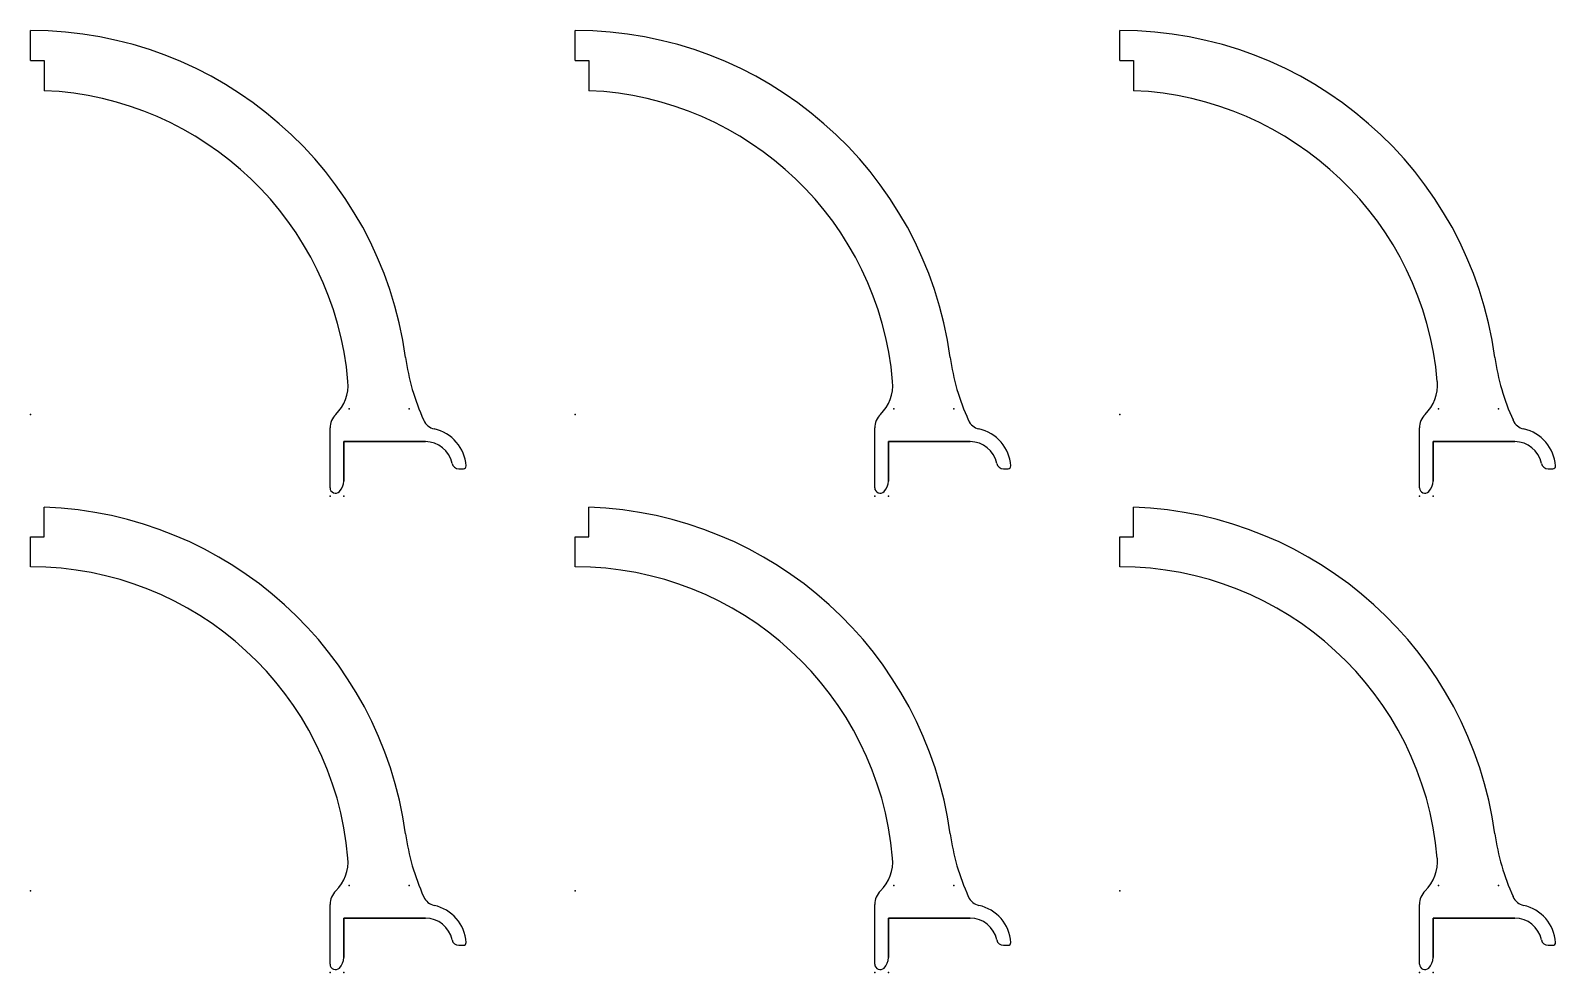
# Model space of a CAD drawing. Header units: millimetres. Extents: x -400 to 160, y -205 to 141.
import ezdxf

# ---------------------------------------------------------------- set-up
doc = ezdxf.new("R2010")
doc.units = ezdxf.units.MM
doc.header["$MEASUREMENT"] = 0
doc.layers.add('main_dome_rings v1_Sketch1', color=7, linetype='Continuous')

msp = doc.modelspace()

# ---------------------------------------------------------------- linework, layer by layer
at = {"layer": 'main_dome_rings v1_Sketch1'}
for p, q in [((-400, 130), (-400, 141)), ((-400, 130), (-400, 141)), ((-200, 130), (-200, 141)), ((-200, 130), (-200, 141)), ((0, 130), (0, 141)), ((0, 130), (0, 141)), ((-400, 130), (-395, 130)), ((-395, 130), (-395, 118.89)), ((-200, 130), (-195, 130)), ((-195, 130), (-195, 118.89)), ((0, 130), (5, 130)), ((5, 130), (5, 118.89)), ((-290, -24.5), (-290, -5)), ((-90, -24.5), (-90, -5)), ((110, -24.5), (110, -5)), ((-255, -10), (-285, -10)), ((-285, -10), (-285, -24.5)), ((-285, -24.5), (-285, -10)), ((-285, -10), (-255, -10)), ((-85, -24.5), (-85, -10)), ((-85, -10), (-85, -24.5)), ((-85, -10), (-55, -10)), ((-55, -10), (-85, -10)), ((115, -10), (115, -24.5)), ((115, -10), (145, -10)), ((145, -10), (115, -10)), ((115, -24.5), (115, -10)), ((-242.75, -20), (-241.04, -20)), ((-42.75, -20), (-41.04, -20)), ((157.25, -20), (158.96, -20)), ((-290, -26.95), (-290, -24.5)), ((-90, -26.95), (-90, -24.5)), ((110, -26.95), (110, -24.5)), ((-285, -29.98), (-285, -30)), ((-85, -29.98), (-85, -30)), ((115, -29.98), (115, -30)), ((-395, -45), (-395, -34.09)), ((-195, -45), (-195, -34.09)), ((5, -45), (5, -34.09)), ((-400, -45), (-395, -45)), ((-400, -56), (-400, -45)), ((-400, -56), (-400, -45)), ((-200, -56), (-200, -45)), ((-200, -45), (-195, -45)), ((-200, -56), (-200, -45)), ((0, -56), (0, -45)), ((0, -56), (0, -45)), ((0, -45), (5, -45)), ((-290, -199.5), (-290, -180)), ((-90, -199.5), (-90, -180)), ((110, -199.5), (110, -180)), ((-255, -185), (-285, -185)), ((-285, -199.5), (-285, -185)), ((-285, -185), (-255, -185)), ((-285, -185), (-285, -199.5)), ((-85, -185), (-85, -199.5)), ((-85, -185), (-55, -185)), ((-85, -199.5), (-85, -185)), ((-55, -185), (-85, -185)), ((115, -185), (145, -185)), ((115, -185), (115, -199.5)), ((145, -185), (115, -185)), ((115, -199.5), (115, -185)), ((-242.75, -195), (-241.04, -195)), ((-42.75, -195), (-41.04, -195)), ((157.25, -195), (158.96, -195)), ((-290, -201.95), (-290, -199.5)), ((-90, -201.95), (-90, -199.5)), ((110, -201.95), (110, -199.5)), ((-285, -204.98), (-285, -205)), ((-85, -204.98), (-85, -205)), ((115, -204.98), (115, -205))]:
    msp.add_line(p, q, dxfattribs=at)
for centre, radius, start, end in [((-400, 2), 139, 7.8195, 90), ((-200, 2), 139, 7.8195, 90), ((0, 2), 139, 7.8195, 90), ((-400, 2), 117, 4.9131, 87.5507), ((-200, 2), 117, 4.9131, 87.5507), ((0, 2), 117, 4.9131, 87.5507), ((-180.56, 32.14), 82.5, 187.8195, 204.4901), ((19.44, 32.14), 82.5, 187.8195, 204.4901), ((219.44, 32.14), 82.5, 187.8195, 204.4901), ((-298.37, 10.74), 15, 314.3351, 4.9131), ((-98.37, 10.74), 15, 314.3351, 4.9131), ((101.63, 10.74), 15, 314.3351, 4.9131), ((-283, -5), 7, 134.3351, 180), ((-83, -5), 7, 134.3351, 180), ((117, -5), 7, 134.3351, 180), ((-262.08, -5), 7.08, 23.457, 24.4901), ((-250.54, 0.01), 5.5, 203.457, 257.4339), ((-255, -20), 15, 4.096, 77.4339), ((-62.08, -5), 7.08, 23.457, 24.4901), ((-50.54, 0.01), 5.5, 203.457, 257.4339), ((-55, -20), 15, 4.096, 77.4339), ((137.92, -5), 7.08, 23.457, 24.4901), ((149.46, 0.01), 5.5, 203.457, 257.4339), ((145, -20), 15, 4.096, 77.4339), ((-255, -20), 10, 11.537, 90), ((-255, -20), 10, 11.537, 90), ((-55, -20), 10, 11.537, 90), ((-55, -20), 10, 11.537, 90), ((145, -20), 10, 11.537, 90), ((145, -20), 10, 11.537, 90), ((-242.75, -17.5), 2.5, 191.537, 270), ((-241.04, -19), 1, 270, 4.096), ((-42.75, -17.5), 2.5, 191.537, 270), ((-41.04, -19), 1, 270, 4.096), ((157.25, -17.5), 2.5, 191.537, 270), ((158.96, -19), 1, 270, 4.096), ((-288, -26.95), 2, 180, 315.5847), ((-290.5, -24.5), 5.5, 315.5847, 0), ((-88, -26.95), 2, 180, 315.5847), ((-90.5, -24.5), 5.5, 315.5847, 0), ((112, -26.95), 2, 180, 315.5847), ((109.5, -24.5), 5.5, 315.5847, 0), ((-400, -173), 139, 7.8195, 87.9386), ((-200, -173), 139, 7.8195, 87.9386), ((0, -173), 139, 7.8195, 87.9386), ((-400, -173), 117, 4.9131, 90), ((-200, -173), 117, 4.9131, 90), ((0, -173), 117, 4.9131, 90), ((-180.56, -142.86), 82.5, 187.8195, 204.4901), ((19.44, -142.86), 82.5, 187.8195, 204.4901), ((219.44, -142.86), 82.5, 187.8195, 204.4901), ((-298.37, -164.26), 15, 314.3351, 4.9131), ((-98.37, -164.26), 15, 314.3351, 4.9131), ((101.63, -164.26), 15, 314.3351, 4.9131), ((-283, -180), 7, 134.3351, 180), ((-262.08, -180), 7.08, 23.457, 24.4901), ((-250.54, -174.99), 5.5, 203.457, 257.4339), ((-83, -180), 7, 134.3351, 180), ((-62.08, -180), 7.08, 23.457, 24.4901), ((-50.54, -174.99), 5.5, 203.457, 257.4339), ((117, -180), 7, 134.3351, 180), ((137.92, -180), 7.08, 23.457, 24.4901), ((149.46, -174.99), 5.5, 203.457, 257.4339), ((-255, -195), 15, 4.096, 77.4339), ((-55, -195), 15, 4.096, 77.4339), ((145, -195), 15, 4.096, 77.4339), ((-255, -195), 10, 11.537, 90), ((-255, -195), 10, 11.537, 90), ((-55, -195), 10, 11.537, 90), ((-55, -195), 10, 11.537, 90), ((145, -195), 10, 11.537, 90), ((145, -195), 10, 11.537, 90), ((-242.75, -192.5), 2.5, 191.537, 270), ((-241.04, -194), 1, 270, 4.096), ((-42.75, -192.5), 2.5, 191.537, 270), ((-41.04, -194), 1, 270, 4.096), ((157.25, -192.5), 2.5, 191.537, 270), ((158.96, -194), 1, 270, 4.096), ((-290.5, -199.5), 5.5, 315.5847, 0), ((-90.5, -199.5), 5.5, 315.5847, 0), ((109.5, -199.5), 5.5, 315.5847, 0), ((-288, -201.95), 2, 180, 315.5847), ((-88, -201.95), 2, 180, 315.5847), ((112, -201.95), 2, 180, 315.5847)]:
    msp.add_arc(centre, radius, start, end, dxfattribs=at)
for p in [(-400, 0), (-283, 2), (-261, 2), (-200, 0), (-83, 2), (-61, 2), (0, 0), (117, 2), (139, 2), (-290, -30), (-285, -30), (-90, -30), (-85, -30), (110, -30), (115, -30), (-283, -173), (-261, -173), (-83, -173), (-61, -173), (117, -173), (139, -173), (-400, -175), (-200, -175), (0, -175), (-290, -205), (-285, -205), (-90, -205), (-85, -205), (110, -205), (115, -205)]:
    msp.add_point(p, dxfattribs=at)

doc.saveas('drawing.dxf')
